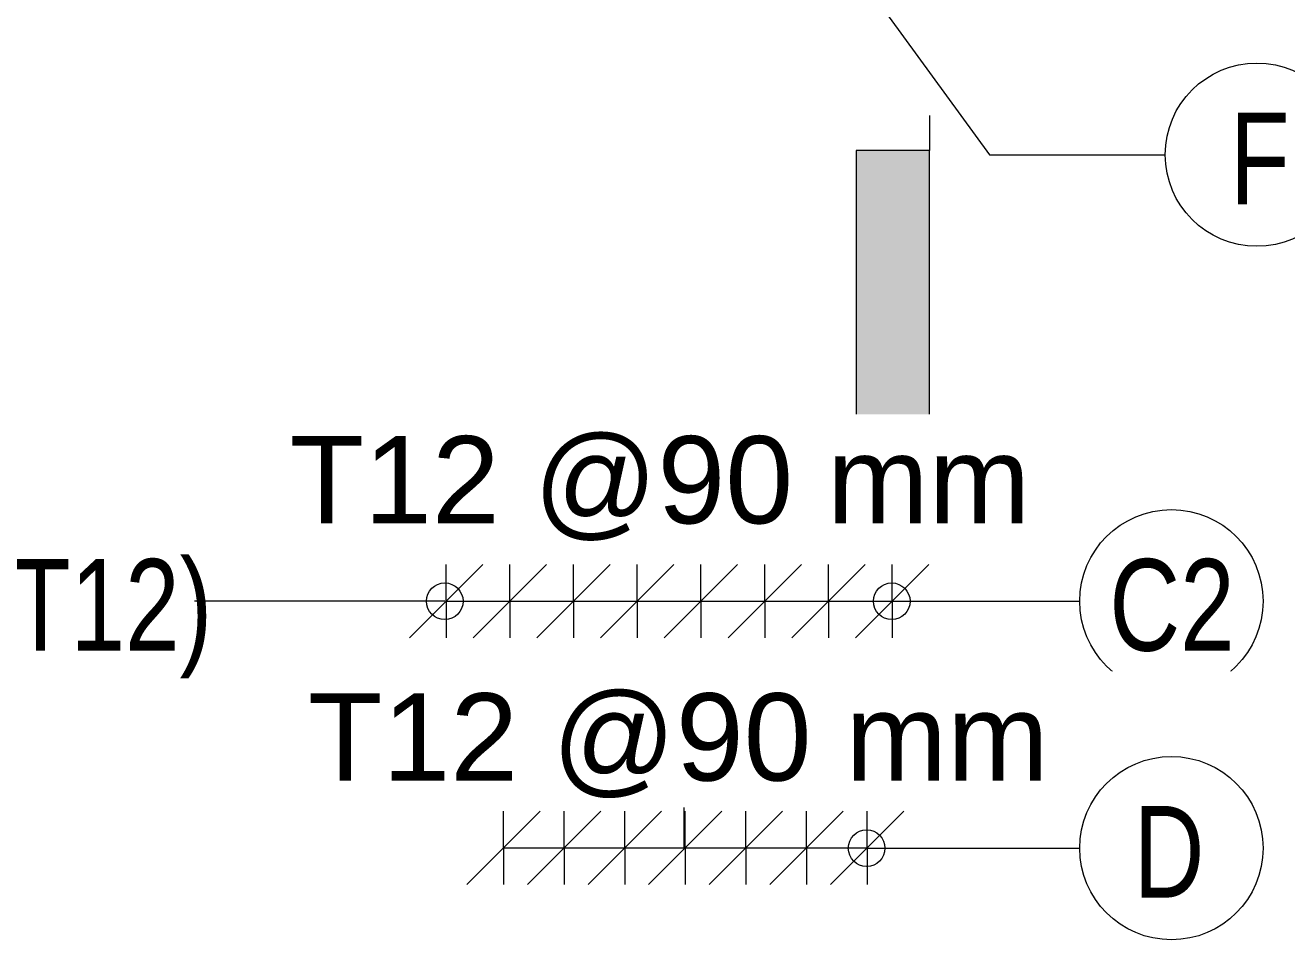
# Model space of a CAD drawing. Header units: millimetres. Extents: x 20 to 15200, y -2824 to 20808.
# Drawn here: x 1493 to 3213, y -2676 to -1429 of the extents above; entities that cross this region are included whole.
import ezdxf

# ---------------------------------------------------------------- set-up
doc = ezdxf.new("R2010")
doc.units = ezdxf.units.MM
for name, color, linetype, lineweight in [('A-ANNO-DIMS', 211, 'Continuous', 9), ('A-ANNO-DIMS-50', 211, 'Continuous', 9), ('G-ANNO-SYMB', 111, 'Continuous', 9), ('S-RBAR-IDEN', 171, 'Continuous', 9)]:
    doc.layers.add(name, color=color, linetype=linetype, lineweight=lineweight)
doc.styles.add('Arial_1', font='arial.ttf', dxfattribs={"height": 119.0625})
doc.styles.add('Nirmala UI Semilight', font='NirmalaS.ttf', dxfattribs={"width": 0.8, "height": 125})
doc.dimstyles.new('Arrow_Filled_-_2_5_NI_UI', dxfattribs={"dimscale": 304.8, "dimtxt": 130.920493, "dimasz": 0.328084, "dimexe": 0.164042, "dimexo": 0.0625, "dimgap": 0.164042, "dimtad": 1, "dimdec": 0, "dimzin": 0, "dimdsep": 46, "dimtxsty": 'Nirmala UI Semilight', "dimblk1": 'OBLIQUE', "dimblk2": 'OBLIQUE', "dimsah": 1, "dimcen": 0.09, "dimazin": 0, "dimtfac": 1, "dimtdec": 4, "dimtix": 1, "dimtmove": 0, "dimatfit": 3, "dimfxl": 0.164042, "dimfxlon": 1, "dimtvp": 1, "dimtolj": 1, "dimtzin": 0, "dimarcsym": 2})

# ---------------------------------------------------------------- blocks, each defined once
blk = doc.blocks.new('Detail View - M_Section Tail - Filled Horizontal-14034-Elevation Front 1')
at = {"layer": 'G-ANNO-SYMB'}
blk.add_hatch(color=256, dxfattribs=at).paths.add_polyline_path([(1948.4, 7414), (1948.4, 7514), (1498.4, 7514), (1498.4, 7414)])
for p, q in [((1498.4, 7414), (1498.4, 7514)), ((1498.4, 7514), (1948.4, 7514)), ((1948.4, 7514), (1948.4, 7414)), ((1948.4, 7414), (1498.4, 7414))]:
    blk.add_line(p, q, dxfattribs=at)
blk = doc.blocks.new('M_Rebar Tag_rfa MARK - ARROW-794226-Elevation Front 1')
at = {"layer": 'S-RBAR-IDEN'}
blk.add_circle((3172.6, 8367.4), 125, dxfattribs=at)
blk = doc.blocks.new('DIMBLOCK210-Elevation Front 1')
at = {"layer": 'A-ANNO-DIMS-50'}
for p, q in [((2067.2, -2214.5), (2117.2, -2164.5)), ((2067.2, -2214.5), (2067.2, -2164.5)), ((2154.1, -2214.5), (2204.1, -2164.5)), ((2154.1, -2214.5), (2154.1, -2164.5)), ((2067.2, -2214.5), (2017.2, -2264.5)), ((2067.2, -2214.5), (2154.1, -2214.5)), ((2067.2, -2214.5), (2067.2, -2264.5)), ((2154.1, -2214.5), (2104.1, -2264.5)), ((2154.1, -2214.5), (2154.1, -2264.5))]:
    blk.add_line(p, q, dxfattribs=at)
blk = doc.blocks.new('_Oblique')
at = {"color": 0, "linetype": 'ByBlock', "lineweight": -2}
blk.add_line((-0.5, -0.5), (0.5, 0.5), dxfattribs=at)
blk = doc.blocks.new('DIMBLOCK211-Elevation Front 1')
at = {"layer": 'A-ANNO-DIMS-50'}
for p, q in [((2154.1, -2214.5), (2204.1, -2164.5)), ((2154.1, -2214.5), (2154.1, -2164.5)), ((2240.9, -2214.5), (2290.9, -2164.5)), ((2240.9, -2214.5), (2240.9, -2164.5)), ((2154.1, -2214.5), (2104.1, -2264.5)), ((2154.1, -2214.5), (2240.9, -2214.5)), ((2154.1, -2214.5), (2154.1, -2264.5)), ((2240.9, -2214.5), (2190.9, -2264.5)), ((2240.9, -2214.5), (2240.9, -2264.5))]:
    blk.add_line(p, q, dxfattribs=at)
blk = doc.blocks.new('DIMBLOCK212-Elevation Front 1')
at = {"layer": 'A-ANNO-DIMS-50'}
for p, q in [((2240.9, -2214.5), (2290.9, -2164.5)), ((2240.9, -2214.5), (2240.9, -2164.5)), ((2327.8, -2214.5), (2377.8, -2164.5)), ((2327.8, -2214.5), (2327.8, -2164.5)), ((2240.9, -2214.5), (2190.9, -2264.5)), ((2240.9, -2214.5), (2327.8, -2214.5)), ((2240.9, -2214.5), (2240.9, -2264.5)), ((2327.8, -2214.5), (2277.8, -2264.5)), ((2327.8, -2214.5), (2327.8, -2264.5))]:
    blk.add_line(p, q, dxfattribs=at)
blk = doc.blocks.new('DIMBLOCK213-Elevation Front 1')
at = {"layer": 'A-ANNO-DIMS-50'}
for p, q in [((2327.8, -2214.5), (2377.8, -2164.5)), ((2327.8, -2214.5), (2327.8, -2164.5)), ((2414.6, -2214.5), (2464.6, -2164.5)), ((2414.6, -2214.5), (2414.6, -2164.5)), ((2327.8, -2214.5), (2277.8, -2264.5)), ((2327.8, -2214.5), (2414.6, -2214.5)), ((2327.8, -2214.5), (2327.8, -2264.5)), ((2414.6, -2214.5), (2364.6, -2264.5)), ((2414.6, -2214.5), (2414.6, -2264.5))]:
    blk.add_line(p, q, dxfattribs=at)
blk = doc.blocks.new('DIMBLOCK214-Elevation Front 1')
at = {"layer": 'A-ANNO-DIMS-50'}
for p, q in [((2414.6, -2214.5), (2464.6, -2164.5)), ((2414.6, -2214.5), (2414.6, -2164.5)), ((2501.5, -2214.5), (2551.5, -2164.5)), ((2501.5, -2214.5), (2501.5, -2164.5)), ((2414.6, -2214.5), (2364.6, -2264.5)), ((2414.6, -2214.5), (2501.5, -2214.5)), ((2414.6, -2214.5), (2414.6, -2264.5)), ((2501.5, -2214.5), (2451.5, -2264.5)), ((2501.5, -2214.5), (2501.5, -2264.5))]:
    blk.add_line(p, q, dxfattribs=at)
blk = doc.blocks.new('DIMBLOCK215-Elevation Front 1')
at = {"layer": 'A-ANNO-DIMS-50'}
for p, q in [((2501.5, -2214.5), (2551.5, -2164.5)), ((2501.5, -2214.5), (2501.5, -2164.5)), ((2588.3, -2214.5), (2638.3, -2164.5)), ((2588.3, -2214.5), (2588.3, -2164.5)), ((2501.5, -2214.5), (2451.5, -2264.5)), ((2501.5, -2214.5), (2588.3, -2214.5)), ((2501.5, -2214.5), (2501.5, -2264.5)), ((2588.3, -2214.5), (2538.3, -2264.5)), ((2588.3, -2214.5), (2588.3, -2264.5))]:
    blk.add_line(p, q, dxfattribs=at)
blk = doc.blocks.new('DIMBLOCK216-Elevation Front 1')
at = {"layer": 'A-ANNO-DIMS-50'}
for p, q in [((2588.3, -2214.5), (2638.3, -2164.5)), ((2588.3, -2214.5), (2588.3, -2164.5)), ((2675.2, -2214.5), (2725.2, -2164.5)), ((2675.2, -2214.5), (2675.2, -2164.5)), ((2588.3, -2214.5), (2538.3, -2264.5)), ((2588.3, -2214.5), (2675.2, -2214.5)), ((2588.3, -2214.5), (2588.3, -2264.5)), ((2675.2, -2214.5), (2625.2, -2264.5)), ((2675.2, -2214.5), (2675.2, -2264.5))]:
    blk.add_line(p, q, dxfattribs=at)
blk = doc.blocks.new('DIMBLOCK217-Elevation Front 1')
at = {"layer": 'A-ANNO-DIMS-50'}
for p, q in [((2067.2, -2214.5), (2117.2, -2164.5)), ((2067.2, -2214.5), (2067.2, -2164.5)), ((2154.1, -2214.5), (2204.1, -2164.5)), ((2154.1, -2214.5), (2154.1, -2164.5)), ((2240.9, -2214.5), (2290.9, -2164.5)), ((2240.9, -2214.5), (2240.9, -2164.5)), ((2327.8, -2214.5), (2377.8, -2164.5)), ((2327.8, -2214.5), (2327.8, -2164.5)), ((2414.6, -2214.5), (2464.6, -2164.5)), ((2414.6, -2214.5), (2414.6, -2164.5)), ((2501.5, -2214.5), (2551.5, -2164.5)), ((2501.5, -2214.5), (2501.5, -2164.5)), ((2588.3, -2214.5), (2638.3, -2164.5)), ((2588.3, -2214.5), (2588.3, -2164.5)), ((2675.2, -2214.5), (2725.2, -2164.5)), ((2675.2, -2214.5), (2675.2, -2164.5)), ((2067.2, -2214.5), (2017.2, -2264.5)), ((2067.2, -2214.5), (2675.2, -2214.5)), ((2067.2, -2214.5), (2154.1, -2214.5)), ((2067.2, -2214.5), (2067.2, -2264.5)), ((2154.1, -2214.5), (2104.1, -2264.5)), ((2154.1, -2214.5), (2240.9, -2214.5)), ((2154.1, -2214.5), (2154.1, -2264.5)), ((2240.9, -2214.5), (2190.9, -2264.5)), ((2240.9, -2214.5), (2327.8, -2214.5)), ((2240.9, -2214.5), (2240.9, -2264.5)), ((2327.8, -2214.5), (2277.8, -2264.5)), ((2327.8, -2214.5), (2414.6, -2214.5)), ((2327.8, -2214.5), (2327.8, -2264.5)), ((2414.6, -2214.5), (2364.6, -2264.5)), ((2414.6, -2214.5), (2501.5, -2214.5)), ((2414.6, -2214.5), (2414.6, -2264.5)), ((2501.5, -2214.5), (2451.5, -2264.5)), ((2501.5, -2214.5), (2588.3, -2214.5)), ((2501.5, -2214.5), (2501.5, -2264.5)), ((2588.3, -2214.5), (2538.3, -2264.5)), ((2588.3, -2214.5), (2675.2, -2214.5)), ((2588.3, -2214.5), (2588.3, -2264.5)), ((2675.2, -2214.5), (2625.2, -2264.5)), ((2675.2, -2214.5), (2675.2, -2264.5))]:
    blk.add_line(p, q, dxfattribs=at)
blk = doc.blocks.new('_None')
blk = doc.blocks.new('M_Rebar Tag_rfa MARK - DOT 1 MM-794228-Elevation Front 1')
at = {"layer": 'S-RBAR-IDEN'}
blk.add_circle((4985.1, 7648.8), 125, dxfattribs=at)
blk = doc.blocks.new('DIMBLOCK218-Elevation Front 1')
at = {"layer": 'A-ANNO-DIMS-50'}
for p, q in [((2145.3, -2550.7), (2195.3, -2500.7)), ((2145.3, -2550.7), (2145.3, -2500.7)), ((2227.9, -2550.7), (2277.9, -2500.7)), ((2227.9, -2550.7), (2227.9, -2500.7)), ((2145.3, -2550.7), (2095.3, -2600.7)), ((2145.3, -2550.7), (2227.9, -2550.7)), ((2145.3, -2550.7), (2145.3, -2600.7)), ((2227.9, -2550.7), (2177.9, -2600.7)), ((2227.9, -2550.7), (2227.9, -2600.7))]:
    blk.add_line(p, q, dxfattribs=at)
blk = doc.blocks.new('DIMBLOCK219-Elevation Front 1')
at = {"layer": 'A-ANNO-DIMS-50'}
for p, q in [((2227.9, -2550.7), (2277.9, -2500.7)), ((2227.9, -2550.7), (2227.9, -2500.7)), ((2310.6, -2550.7), (2360.6, -2500.7)), ((2310.6, -2550.7), (2310.6, -2500.7)), ((2227.9, -2550.7), (2177.9, -2600.7)), ((2227.9, -2550.7), (2310.6, -2550.7)), ((2227.9, -2550.7), (2227.9, -2600.7)), ((2310.6, -2550.7), (2260.6, -2600.7)), ((2310.6, -2550.7), (2310.6, -2600.7))]:
    blk.add_line(p, q, dxfattribs=at)
blk = doc.blocks.new('DIMBLOCK220-Elevation Front 1')
at = {"layer": 'A-ANNO-DIMS-50'}
for p, q in [((2310.6, -2550.7), (2360.6, -2500.7)), ((2310.6, -2550.7), (2310.6, -2500.7)), ((2393.2, -2550.7), (2443.2, -2500.7)), ((2393.2, -2550.7), (2393.2, -2500.7)), ((2310.6, -2550.7), (2260.6, -2600.7)), ((2310.6, -2550.7), (2393.2, -2550.7)), ((2310.6, -2550.7), (2310.6, -2600.7)), ((2393.2, -2550.7), (2343.2, -2600.7)), ((2393.2, -2550.7), (2393.2, -2600.7))]:
    blk.add_line(p, q, dxfattribs=at)
blk = doc.blocks.new('DIMBLOCK221-Elevation Front 1')
at = {"layer": 'A-ANNO-DIMS-50'}
for p, q in [((2393.2, -2550.7), (2443.2, -2500.7)), ((2393.2, -2550.7), (2393.2, -2500.7)), ((2475.8, -2550.7), (2525.8, -2500.7)), ((2475.8, -2550.7), (2475.8, -2500.7)), ((2393.2, -2550.7), (2343.2, -2600.7)), ((2393.2, -2550.7), (2475.8, -2550.7)), ((2393.2, -2550.7), (2393.2, -2600.7)), ((2475.8, -2550.7), (2425.8, -2600.7)), ((2475.8, -2550.7), (2475.8, -2600.7))]:
    blk.add_line(p, q, dxfattribs=at)
blk = doc.blocks.new('DIMBLOCK222-Elevation Front 1')
at = {"layer": 'A-ANNO-DIMS-50'}
for p, q in [((2475.8, -2550.7), (2525.8, -2500.7)), ((2475.8, -2550.7), (2475.8, -2500.7)), ((2558.5, -2550.7), (2608.5, -2500.7)), ((2558.5, -2550.7), (2558.5, -2500.7)), ((2475.8, -2550.7), (2425.8, -2600.7)), ((2475.8, -2550.7), (2558.5, -2550.7)), ((2475.8, -2550.7), (2475.8, -2600.7)), ((2558.5, -2550.7), (2508.5, -2600.7)), ((2558.5, -2550.7), (2558.5, -2600.7))]:
    blk.add_line(p, q, dxfattribs=at)
blk = doc.blocks.new('DIMBLOCK223-Elevation Front 1')
at = {"layer": 'A-ANNO-DIMS-50'}
for p, q in [((2558.5, -2550.7), (2608.5, -2500.7)), ((2558.5, -2550.7), (2558.5, -2500.7)), ((2641.1, -2550.7), (2691.1, -2500.7)), ((2641.1, -2550.7), (2641.1, -2500.7)), ((2558.5, -2550.7), (2508.5, -2600.7)), ((2558.5, -2550.7), (2641.1, -2550.7)), ((2558.5, -2550.7), (2558.5, -2600.7)), ((2641.1, -2550.7), (2591.1, -2600.7)), ((2641.1, -2550.7), (2641.1, -2600.7))]:
    blk.add_line(p, q, dxfattribs=at)
blk = doc.blocks.new('DIMBLOCK224-Elevation Front 1')
at = {"layer": 'A-ANNO-DIMS-50'}
for p, q in [((2145.3, -2550.7), (2195.3, -2500.7)), ((2145.3, -2550.7), (2145.3, -2500.7)), ((2227.9, -2550.7), (2277.9, -2500.7)), ((2227.9, -2550.7), (2227.9, -2500.7)), ((2310.6, -2550.7), (2360.6, -2500.7)), ((2310.6, -2550.7), (2310.6, -2500.7)), ((2393.2, -2550.7), (2443.2, -2500.7)), ((2393.2, -2550.7), (2393.2, -2500.7)), ((2475.8, -2550.7), (2525.8, -2500.7)), ((2475.8, -2550.7), (2475.8, -2500.7)), ((2558.5, -2550.7), (2608.5, -2500.7)), ((2558.5, -2550.7), (2558.5, -2500.7)), ((2641.1, -2550.7), (2691.1, -2500.7)), ((2641.1, -2550.7), (2641.1, -2500.7)), ((2145.3, -2550.7), (2095.3, -2600.7)), ((2145.3, -2550.7), (2641.1, -2550.7)), ((2145.3, -2550.7), (2227.9, -2550.7)), ((2145.3, -2550.7), (2145.3, -2600.7)), ((2227.9, -2550.7), (2177.9, -2600.7)), ((2227.9, -2550.7), (2310.6, -2550.7)), ((2227.9, -2550.7), (2227.9, -2600.7)), ((2310.6, -2550.7), (2260.6, -2600.7)), ((2310.6, -2550.7), (2393.2, -2550.7)), ((2310.6, -2550.7), (2310.6, -2600.7)), ((2393.2, -2550.7), (2343.2, -2600.7)), ((2393.2, -2550.7), (2475.8, -2550.7)), ((2393.2, -2550.7), (2393.2, -2600.7)), ((2475.8, -2550.7), (2425.8, -2600.7)), ((2475.8, -2550.7), (2558.5, -2550.7)), ((2475.8, -2550.7), (2475.8, -2600.7)), ((2558.5, -2550.7), (2508.5, -2600.7)), ((2558.5, -2550.7), (2641.1, -2550.7)), ((2558.5, -2550.7), (2558.5, -2600.7)), ((2641.1, -2550.7), (2591.1, -2600.7)), ((2641.1, -2550.7), (2641.1, -2600.7))]:
    blk.add_line(p, q, dxfattribs=at)

msp = doc.modelspace()

# ---------------------------------------------------------------- linework, layer by layer
at = {"layer": 'G-ANNO-SYMB'}
msp.add_line((2726.1, -1552), (2726.1, -1599.7), dxfattribs=at)
at = {"layer": 'S-RBAR-IDEN'}
for p, q in [((2612.8, -1337.3), (2808.1, -1605.5)), ((2808.1, -1605.5), (3047.6, -1605.5)), ((2065.3, -2214.5), (1724, -2214.5)), ((2674.7, -2214.5), (2930.9, -2214.5)), ((2391.5, -2550.7), (2391.5, -2495.7)), ((2640.5, -2551.2), (2930.9, -2551.2))]:
    msp.add_line(p, q, dxfattribs=at)
for centre in [(2065.3, -2214.5), (2674.7, -2214.5), (2640.5, -2551.2)]:
    msp.add_circle(centre, 25, dxfattribs=at)

# ---------------------------------------------------------------- block references
at = {"layer": 'G-ANNO-SYMB', "extrusion": (0, 0, -1), "rotation": 90.00000000000077}
msp.add_blockref('Detail View - M_Section Tail - Filled Horizontal-14034-Elevation Front 1', (4788, -3548.1), dxfattribs=at)
at = {"layer": 'S-RBAR-IDEN'}
msp.add_blockref('M_Rebar Tag_rfa MARK - ARROW-794226-Elevation Front 1', (0, -9972.8), dxfattribs=at)

# ---------------------------------------------------------------- texts
at = {"layer": 'S-RBAR-IDEN', "char_height": 125, "attachment_point": 1, "style": 'Nirmala UI Semilight'}
for s, insert, width in [('F', (3135.6, -1547.9), 80.169), ('-(8) -(T12)', (1139.2, -2156.9), 705.485), ('C2', (2971.4, -2156.9), 195.612)]:
    msp.add_mtext(s, dxfattribs=dict(at, insert=insert, width=width))

# ---------------------------------------------------------------- dimensions: what is measured, and where the dimension line sits
at = {"layer": 'A-ANNO-DIMS'}
for base, p1, p2, text, override, picture, middle in [((2675.2, -2214.5), (2067.2, -2164.5), (2675.2, -2164.5), '608', {"dimpost": '<>', "dimblk1": 'None', "dimblk2": 'None', "dimsah": 1, "dimfxl": 608}, 'DIMBLOCK217-Elevation Front 1', (2371.2, -2099.9)), ((2154.1, -2214.5), (2067.2, -2164.5), (2154.1, -2164.5), ' ', {"dimpost": '<>', "dimfxl": 86.857143}, 'DIMBLOCK210-Elevation Front 1', (2110.6, -2214.5)), ((2240.9, -2214.5), (2154.1, -2164.5), (2240.9, -2164.5), ' ', {"dimpost": '<>', "dimfxl": 86.857143}, 'DIMBLOCK211-Elevation Front 1', (2197.5, -2214.5)), ((2327.8, -2214.5), (2240.9, -2164.5), (2327.8, -2164.5), ' ', {"dimpost": '<>', "dimfxl": 86.857143}, 'DIMBLOCK212-Elevation Front 1', (2284.3, -2214.5)), ((2414.6, -2214.5), (2327.8, -2164.5), (2414.6, -2164.5), ' ', {"dimpost": '<>', "dimfxl": 86.857143}, 'DIMBLOCK213-Elevation Front 1', (2371.2, -2214.5)), ((2501.5, -2214.5), (2414.6, -2164.5), (2501.5, -2164.5), ' ', {"dimpost": '<>', "dimfxl": 86.857143}, 'DIMBLOCK214-Elevation Front 1', (2458.1, -2214.5)), ((2588.3, -2214.5), (2501.5, -2164.5), (2588.3, -2164.5), ' ', {"dimpost": '<>', "dimfxl": 86.857143}, 'DIMBLOCK215-Elevation Front 1', (2544.9, -2214.5)), ((2675.2, -2214.5), (2588.3, -2164.5), (2675.2, -2164.5), ' ', {"dimpost": '<>', "dimfxl": 86.857143}, 'DIMBLOCK216-Elevation Front 1', (2631.8, -2214.5)), ((2641.1, -2550.7), (2145.3, -2500.7), (2641.1, -2500.7), '496', {"dimpost": '<>', "dimblk1": 'None', "dimblk2": 'None', "dimsah": 1, "dimfxl": 495.813187}, 'DIMBLOCK224-Elevation Front 1', (2393.2, -2436.1)), ((2227.9, -2550.7), (2145.3, -2500.7), (2227.9, -2500.7), ' ', {"dimpost": '<>', "dimfxl": 82.635531}, 'DIMBLOCK218-Elevation Front 1', (2186.6, -2550.7)), ((2310.6, -2550.7), (2227.9, -2500.7), (2310.6, -2500.7), ' ', {"dimpost": '<>', "dimfxl": 82.635531}, 'DIMBLOCK219-Elevation Front 1', (2269.3, -2550.7)), ((2393.2, -2550.7), (2310.6, -2500.7), (2393.2, -2500.7), ' ', {"dimpost": '<>', "dimfxl": 82.635531}, 'DIMBLOCK220-Elevation Front 1', (2351.9, -2550.7)), ((2475.8, -2550.7), (2393.2, -2500.7), (2475.8, -2500.7), ' ', {"dimpost": '<>', "dimfxl": 82.635531}, 'DIMBLOCK221-Elevation Front 1', (2434.5, -2550.7)), ((2558.5, -2550.7), (2475.8, -2500.7), (2558.5, -2500.7), ' ', {"dimpost": '<>', "dimfxl": 82.635531}, 'DIMBLOCK222-Elevation Front 1', (2517.2, -2550.7)), ((2641.1, -2550.7), (2558.5, -2500.7), (2641.1, -2500.7), ' ', {"dimpost": '<>', "dimfxl": 82.635531}, 'DIMBLOCK223-Elevation Front 1', (2599.8, -2550.7))]:
    dim = msp.add_linear_dim(base=base, p1=p1, p2=p2, text=text, dimstyle='Arrow_Filled_-_2_5_NI_UI', override=override, dxfattribs=at)
    dim.commit()
    dim.dimension.update_dxf_attribs({"geometry": picture, "text_midpoint": middle})

# ---------------------------------------------------------------- next in the draw order: texts
at = {"layer": 'S-RBAR-IDEN', "insert": (1853.7, -1989.2), "char_height": 119.06, "width": 1238.607, "attachment_point": 1, "style": 'Arial_1', "bg_fill": 3, "box_fill_scale": 1.25, "bg_fill_color": 256, "bg_fill_true_color": 13158600, "bg_fill_transparency": 0}
msp.add_mtext('T12 @90 mm', dxfattribs=at)

# ---------------------------------------------------------------- next in the draw order: block references
at = {"layer": 'S-RBAR-IDEN', "rotation": 270.0000000000001}
msp.add_blockref('M_Rebar Tag_rfa MARK - DOT 1 MM-794228-Elevation Front 1', (-4592.8, 2770.6), dxfattribs=at)

# ---------------------------------------------------------------- next in the draw order: texts
at = {"layer": 'S-RBAR-IDEN', "insert": (1878.8, -2340), "char_height": 119.06, "width": 1238.607, "attachment_point": 1, "style": 'Arial_1', "bg_fill": 3, "box_fill_scale": 1.25, "bg_fill_color": 256, "bg_fill_true_color": 13158600, "bg_fill_transparency": 0}
msp.add_mtext('T12 @90 mm', dxfattribs=at)

# ---------------------------------------------------------------- next in the draw order: block references
at = {"layer": 'S-RBAR-IDEN', "rotation": 270.0000000000001}
msp.add_blockref('M_Rebar Tag_rfa MARK - DOT 1 MM-794228-Elevation Front 1', (-4592.8, 2433.9), dxfattribs=at)

# ---------------------------------------------------------------- next in the draw order: texts
at = {"layer": 'S-RBAR-IDEN', "insert": (3004.4, -2493.6), "char_height": 125, "width": 115.443, "attachment_point": 1, "style": 'Nirmala UI Semilight'}
msp.add_mtext('D', dxfattribs=at)

doc.saveas('drawing.dxf')
